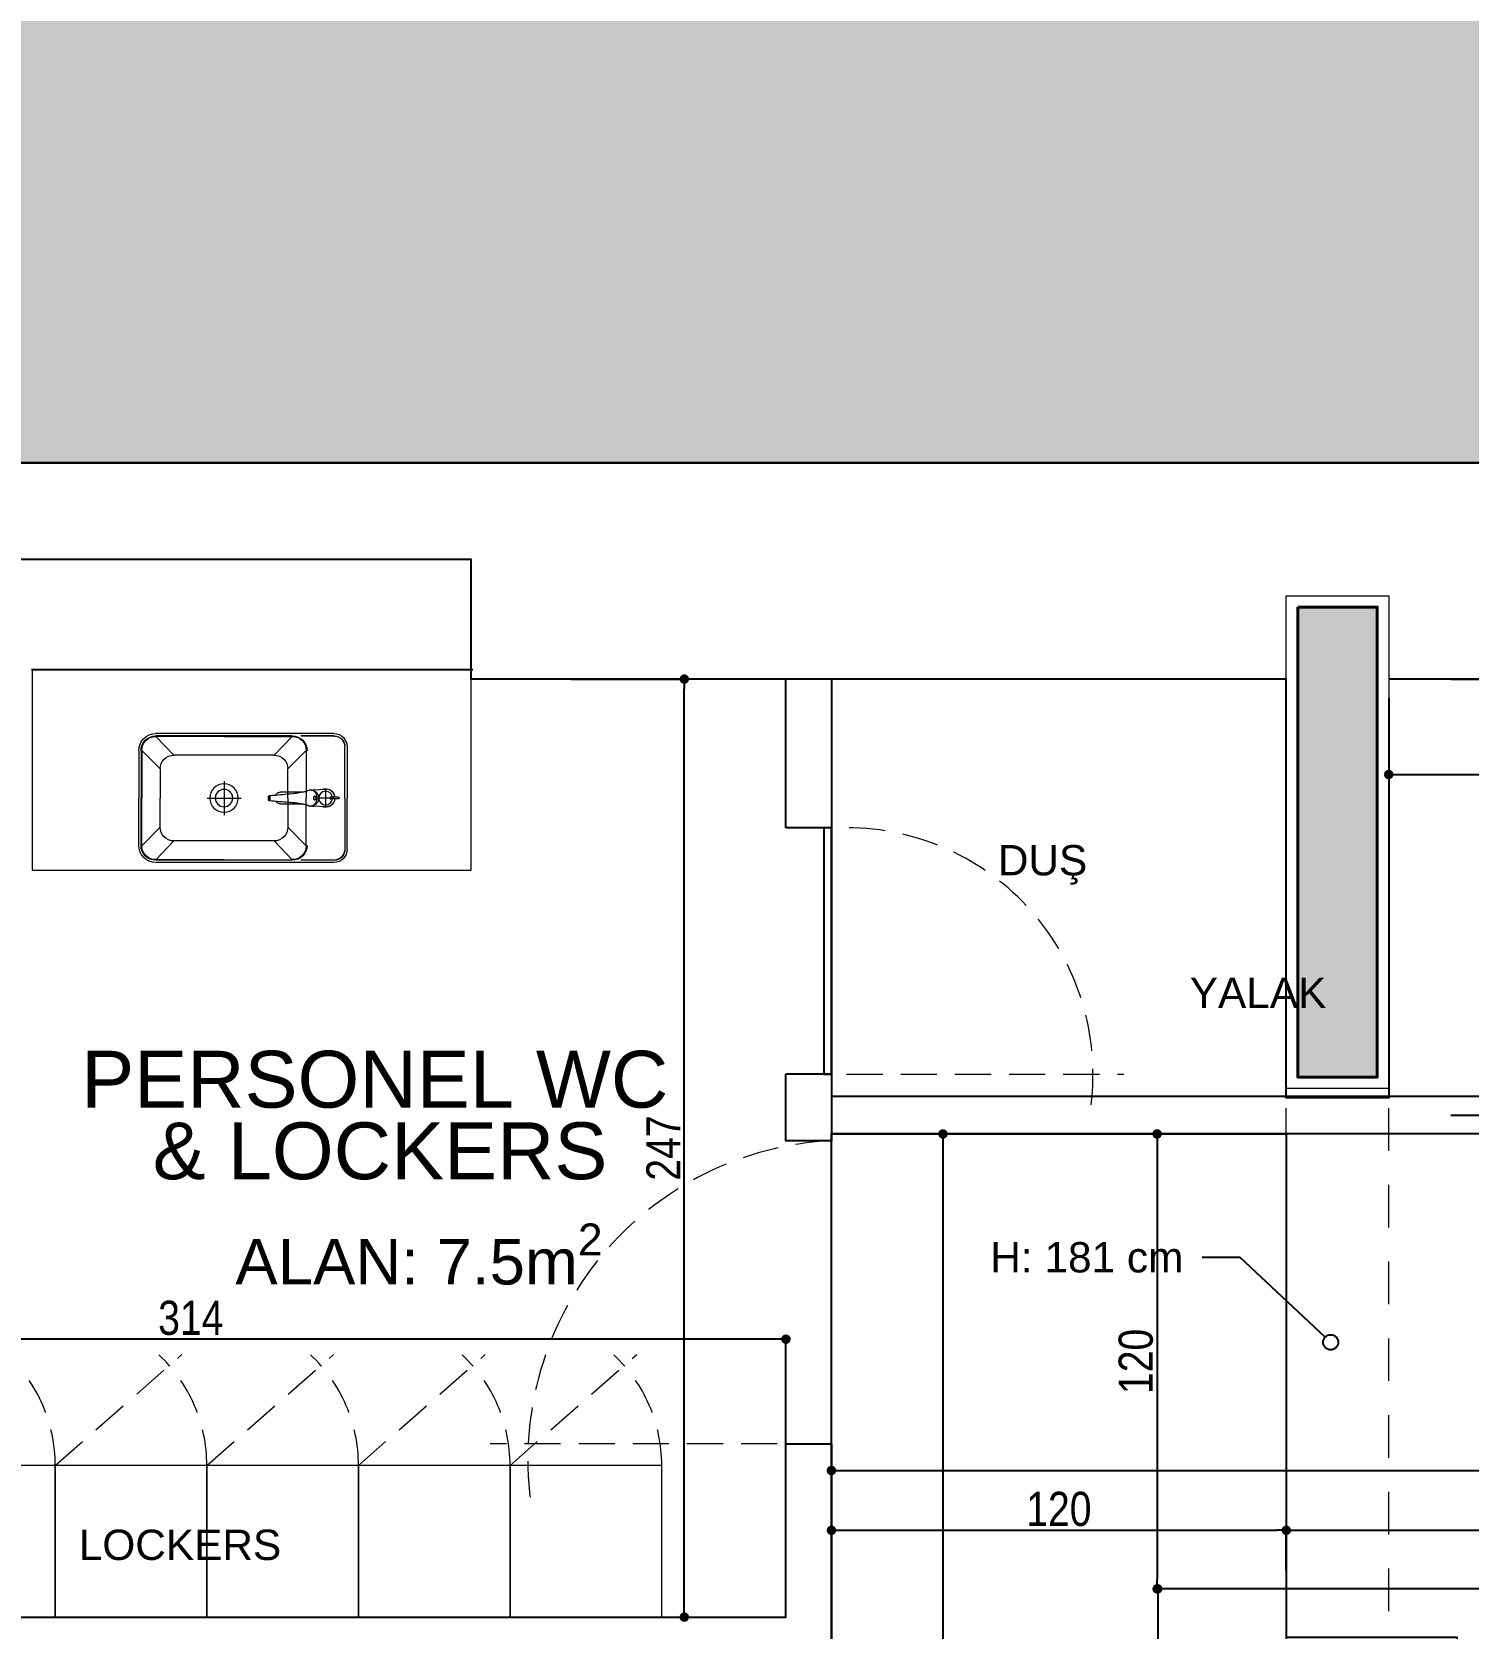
# Model space of a CAD drawing. Header units: millimetres. Extents: x 863 to 22635, y -482 to 12118.
# Drawn here: x 19975.1 to 20354, y 3956.3 to 4377.4 of the extents above; entities that cross this region are included whole.
import ezdxf
from ezdxf import colors
from ezdxf.entities.mleader import LeaderData, LeaderLine
from ezdxf.math import Vec2, Vec3

# ---------------------------------------------------------------- set-up
doc = ezdxf.new("R2010")
doc.units = ezdxf.units.MM
doc.header["$PDMODE"] = 35
doc.linetypes.add('DASHED2', pattern=[9.525, 6.35, -3.175])
doc.linetypes.add('JIS_02_0.7', pattern=[1.35, 0.75, -0.6])
for name, color, linetype, lineweight in [('ABOVE_0G', 235, 'JIS_02_0.7', 9), ('SANITARY', 144, 'Continuous', 20), ('tefris', 62, 'Continuous', 20), ('yazi', 150, 'Continuous', 18)]:
    doc.layers.add(name, color=color, linetype=linetype, lineweight=lineweight)
for name, color, linetype in [('DIM_0G', 20, 'Continuous'), ('Existing WALL_0G', 65, 'Continuous'), ('HATCH_0G', 251, 'Continuous'), ('WALL_0G', 151, 'Continuous')]:
    doc.layers.add(name, color=color, linetype=linetype)
doc.styles.add('0G', font='ARIALN.TTF')
doc.styles.get("Standard").update_dxf_attribs({"font": 'arial.ttf'})
doc.dimstyles.new('0G_1_50', dxfattribs={"dimtxt": 9, "dimasz": 2.5, "dimexe": 1, "dimexo": 5, "dimgap": 1, "dimtad": 1, "dimdec": 0, "dimzin": 9, "dimtxsty": '0G', "dimblk": 'DOT', "dimcen": 2, "dimclrd": 256, "dimclre": 256, "dimclrt": 256, "dimadec": 1, "dimazin": 2, "dimtfac": 1, "dimtdec": 0, "dimtix": 1, "dimtmove": 2, "dimatfit": 3, "dimldrblk": 'ARCHTICK', "dimfxl": 50, "dimfxlon": 1, "dimarcsym": 0})

# ---------------------------------------------------------------- blocks, each defined once
blk = doc.blocks.new('210811_MUSLUK')
at = {"layer": 'SANITARY', "color": 0, "linetype": 'Continuous'}
for p, q in [((21.9, 184.6), (21.9, 164)), ((21.9, 184.6), (21.9, 184.6)), ((26.9, 184.6), (26.9, 164)), ((1, 150.2), (2.8, 120.6)), ((45.9, 120.6), (47.7, 150.2)), ((2.8, 120.6), (2.8, 120.6)), ((3, 117.9), (2.9, 120)), ((2.9, 119.4), (3, 118.4)), ((3, 117.7), (3, 117.9)), ((3, 117.9), (3.3, 113.2)), ((3, 117.7), (3, 117.7)), ((8.9, 31.4), (8.9, 85.8)), ((8.9, 85.8), (8.9, 85.8)), ((19.8, 123), (19.8, 122.6)), ((29.2, 123), (29.2, 122.5)), ((39.9, 85.8), (39.9, 85.8)), ((39.9, 85.8), (39.9, 31.4)), ((45.4, 113.4), (45.7, 117.9)), ((45.7, 117.9), (45.8, 120)), ((45.7, 117.7), (45.7, 118)), ((45.7, 117.7), (45.7, 117.8)), ((45.7, 117.7), (45.7, 117.7)), ((45.8, 118.3), (45.8, 119.4)), ((45.9, 120.6), (45.9, 120.6)), ((11.3, 70), (11.3, 70)), ((11.3, 70), (11.4, 69.9)), ((11.3, 70), (11.4, 69.9)), ((37.1, 69.9), (37.1, 69.9)), ((37.1, 69.8), (37.1, 69.9)), ((37.1, 69.8), (37.1, 69.9)), ((8.9, 31.4), (8.9, 31.4)), ((16.9, 2.8), (17, 2.5)), ((17, 2.5), (17, 2.4)), ((17, 2.5), (17, 2.4)), ((17, 2.4), (17, 2.4)), ((23.9, 0), (23.9, 0)), ((30.9, 2.4), (30.9, 2.8)), ((30.9, 2.4), (30.9, 2.4)), ((30.9, 2.4), (30.9, 2.4)), ((30.9, 2.4), (30.9, 2.4)), ((39.9, 31.4), (39.9, 31.4))]:
    blk.add_line(p, q, dxfattribs=at)
for centre, radius, start, end in [((24.4, 151.2), 24.5, 100.2796, 200.8682), ((24.4, 151.2), 24.5, 339.1318, 79.7204), ((24.4, 151.1), 24.5, 192.1718, 200.6943), ((24.4, 151.1), 24.5, 339.3057, 347.8282), ((51.5, 123.3), 48.8, 183.1538, 183.3429), ((83.3, 125.1), 80.6, 183.3497, 183.6101), ((-103.7, 112.9), 106.8, 3.7925, 3.9823), ((131.2, 126.3), 128.5, 183.5212, 183.7942), ((30.6, 114.7), 27.9, 206.294, 206.5259), ((32.2, 115.5), 29.6, 206.5269, 207.109), ((-17.5, 85.8), 26.4, 359.9946, 1.0762), ((21.7, 122.7), 2.45, 179.6355, 185.4375), ((23, 123.6), 2.99, 216.2562, 219.1358), ((23.1, 123.7), 3.14, 219.125, 222.0859), ((23.3, 123.8), 3.37, 222.092, 227.9032), ((23.3, 123.4), 3.83, 227.5559, 228.4408), ((25.7, 123.9), 3.43, 311.5342, 317.1498), ((25.9, 123.7), 3.17, 317.2146, 320.2773), ((25.6, 123.3), 3.8, 311.3663, 311.9467), ((26, 123.6), 3.01, 320.2898, 323.5202), ((27.3, 122.6), 2.45, 353.9794, 359.6794), ((37.7, 86), 2.22, 328.0863, 332.2532), ((66.9, 85.8), 27.1, 178.1191, 180.0107), ((17.1, 115.3), 29.2, 332.6801, 332.868), ((-76.7, 125.9), 122.7, 356.3144, 356.4765), ((-68.1, 127.2), 114.2, 356.3768, 356.633), ((152.4, 112.9), 106.8, 176.0177, 176.2075), ((200.5, 110), 154.9, 176.3316, 176.5468), ((-2.5, 123.3), 48.5, 356.6928, 356.8101), ((17.9, 2.5), 0.92, 184.8737, 187.056), ((30, 2.5), 0.92, 352.4774, 354.6116)]:
    blk.add_arc(centre, radius, start, end, dxfattribs=at)
for points, knots in [([(21.8, 175.6), (20.3, 175.4), (17.4, 174.8), (13.2, 173), (9.4, 170.4), (6.3, 167.2), (3.8, 163.4), (2, 159.2), (1, 154.7), (0.9, 151.7), (1, 150.2)], [0, 0, 0, 0, 0.125011, 0.249992, 0.374984, 0.49998, 0.624981, 0.749985, 0.874992, 1, 1, 1, 1]), ([(24.4, 186.8), (24, 186.8), (23.4, 186.8), (22.6, 186.3), (22, 185.6), (21.9, 184.9), (21.9, 184.6)], [0, 0, 0, 0, 0.25102, 0.499405, 0.749284, 1, 1, 1, 1]), ([(26.9, 184.6), (26.9, 184.9), (26.7, 185.6), (26.1, 186.3), (25.3, 186.8), (24.7, 186.8), (24.4, 186.8)], [0, 0, 0, 0, 0.250703, 0.500805, 0.749132, 1, 1, 1, 1]), ([(26.9, 175.6), (28.4, 175.4), (31.3, 174.8), (35.5, 173), (39.3, 170.4), (42.5, 167.2), (45, 163.4), (46.7, 159.2), (47.7, 154.7), (47.8, 151.7), (47.7, 150.2)], [0, 0, 0, 0, 0.125011, 0.249992, 0.374984, 0.49998, 0.624981, 0.749985, 0.874992, 1, 1, 1, 1]), ([(3.2, 113), (3.4, 114.1), (3.9, 116.2), (5.3, 119.2), (7.4, 122), (10, 124.4), (13.1, 126.5), (17.9, 128.5), (21.9, 129.2), (24.5, 129.1)], [0, 0, 0, 0, 0.110963, 0.224696, 0.342509, 0.465186, 0.593055, 0.725751, 1, 1, 1, 1]), ([(24.4, 133.2), (23, 133.2), (20.3, 132.9), (16.5, 131.8), (12.9, 130), (9.7, 127.6), (7.1, 124.6), (5.1, 121.2), (3.8, 117.5), (3.4, 114.9), (3.4, 113.6)], [0, 0, 0, 0, 0.126741, 0.253224, 0.379232, 0.50461, 0.629293, 0.753318, 0.876817, 1, 1, 1, 1]), ([(21.6, 164.4), (21.6, 164.4), (21.6, 164.5), (21.6, 164.6), (21.7, 164.7)], [0, 0, 0, 0, 0.234648, 1, 1, 1, 1]), ([(24.4, 163.4), (23.9, 163.4), (23.2, 163.5), (22.4, 163.7), (22, 163.9), (21.8, 164), (21.6, 164.2), (21.6, 164.3), (21.6, 164.4)], [0, 0, 0, 0, 0.419557, 0.69922, 0.797879, 0.876743, 0.941635, 1, 1, 1, 1]), ([(21.7, 164.7), (21.7, 164.7), (21.7, 164.7), (21.8, 164.8), (21.8, 164.9)], [0, 0, 0, 0, 0.228755, 1, 1, 1, 1]), ([(27.1, 164.4), (27.1, 164.3), (27.1, 164.2), (27, 164), (26.8, 163.9), (26.3, 163.7), (25.5, 163.5), (24.8, 163.4), (24.4, 163.4)], [0, 0, 0, 0, 0.058359, 0.123248, 0.20211, 0.300759, 0.580424, 1, 1, 1, 1]), ([(45.3, 114), (45.3, 115.2), (44.9, 117.8), (43.5, 121.5), (41.5, 124.8), (38.9, 127.7), (35.7, 130.1), (32.2, 131.9), (28.3, 132.9), (25.7, 133.2), (24.4, 133.2)], [0, 0, 0, 0, 0.123179, 0.246688, 0.37073, 0.495426, 0.620809, 0.746811, 0.87328, 1, 1, 1, 1]), ([(24.5, 129.1), (27.2, 129.1), (31.1, 128.5), (35.9, 126.3), (39, 124.3), (41.6, 121.8), (43.6, 119), (45, 116), (45.5, 113.9), (45.6, 112.8)], [0, 0, 0, 0, 0.274337, 0.407026, 0.534866, 0.657507, 0.77529, 0.889013, 1, 1, 1, 1]), ([(26.9, 164.9), (26.9, 164.8), (27, 164.8), (27, 164.7), (27, 164.7)], [0, 0, 0, 0, 0.271418, 1, 1, 1, 1]), ([(27, 164.7), (27, 164.6), (27.1, 164.6), (27.1, 164.5), (27.1, 164.4)], [0, 0, 0, 0, 0.273475, 1, 1, 1, 1]), ([(2.8, 120.3), (2.8, 120.3), (2.8, 120.4), (2.8, 120.5), (2.8, 120.6)], [0, 0, 0, 0, 0.285966, 1, 1, 1, 1]), ([(2.9, 120.1), (2.9, 120), (2.9, 119.8), (2.9, 119.6), (2.9, 119.4)], [0, 0, 0, 0, 0.260942, 1, 1, 1, 1]), ([(3.2, 110.7), (3.2, 110.9), (3.1, 111.7), (3.2, 112.5), (3.2, 113)], [0, 0, 0, 0, 0.263912, 1, 1, 1, 1]), ([(4.2, 105.7), (4.1, 106.1), (3.5, 107.8), (3.3, 109.5), (3.2, 110.7)], [0, 0, 0, 0, 0.253084, 1, 1, 1, 1]), ([(4.2, 105.7), (4.3, 105.4), (4.7, 104.3), (5.2, 103.2), (5.6, 102.4)], [0, 0, 0, 0, 0.255806, 1, 1, 1, 1]), ([(5.7, 102.3), (5.7, 102.3), (5.7, 102.3), (5.7, 102.2), (5.8, 102.1), (5.9, 101.7), (6, 101.2), (6.1, 100.7), (6.3, 100), (6.5, 99.3), (6.7, 98.1), (7, 96.6), (7.4, 94.7), (7.8, 92.5), (8.2, 90.3), (8.6, 87.9), (9.1, 84.6), (9.8, 80.4), (10.6, 75.3), (11.1, 71.8), (11.3, 70)], [0, 0, 0, 0, 0.000523, 0.001518, 0.007621, 0.018526, 0.033449, 0.051667, 0.072629, 0.095941, 0.121267, 0.176992, 0.23847, 0.304654, 0.374615, 0.447577, 0.522881, 0.678398, 0.838052, 1, 1, 1, 1]), ([(8.9, 85.8), (8.9, 85.7), (8.9, 85.4), (9, 85.2), (9.1, 85)], [0, 0, 0, 0, 0.240605, 1, 1, 1, 1]), ([(24.5, 126.6), (23.8, 126.6), (22.5, 126.4), (21, 125.6), (20.1, 124.8), (19.6, 124.1), (19.3, 123.4), (19.2, 122.9), (19.2, 122.7)], [0, 0, 0, 0, 0.284007, 0.551581, 0.675521, 0.79126, 0.898908, 1, 1, 1, 1]), ([(19.2, 122.4), (19.3, 122.2), (19.4, 121.8), (19.7, 121.1), (20.2, 120.6), (20.6, 120.4)], [0, 0, 0, 0, 0.236847, 0.478063, 1, 1, 1, 1]), ([(19.8, 123), (19.8, 123.1), (19.8, 123.4), (19.9, 123.7), (20, 124), (20.2, 124.5), (20.6, 125), (21.2, 125.5), (21.9, 125.9), (22.7, 126.2), (23.6, 126.4), (24.2, 126.4), (24.5, 126.4)], [0, 0, 0, 0, 0.053814, 0.107965, 0.162788, 0.218582, 0.333917, 0.455649, 0.584185, 0.718872, 0.858186, 1, 1, 1, 1]), ([(19.8, 122.6), (19.8, 122.4), (19.8, 122), (20, 121.5), (20.3, 121), (20.6, 120.7), (20.8, 120.5)], [0, 0, 0, 0, 0.235858, 0.477996, 0.731587, 1, 1, 1, 1]), ([(24.5, 126.3), (24.1, 126.3), (23.6, 126.3), (22.8, 126.1), (22.2, 125.9), (21.6, 125.6), (21, 125.2), (20.7, 124.9), (20.5, 124.5), (20.3, 124.1), (20.1, 123.8), (20.1, 123.4), (20.1, 123), (20.2, 122.6), (20.3, 122.2), (20.5, 121.9), (20.6, 121.8)], [0, 0, 0, 0, 0.15003, 0.223575, 0.295353, 0.431669, 0.495848, 0.557184, 0.61582, 0.672106, 0.726601, 0.780038, 0.833269, 0.887166, 0.942527, 1, 1, 1, 1]), ([(22.3, 119.6), (22.1, 119.7), (21.6, 119.9), (21, 120.1), (20.6, 120.4)], [0, 0, 0, 0, 0.264579, 1, 1, 1, 1]), ([(20.8, 120.5), (21, 120.3), (21.5, 120), (22, 119.7), (22.3, 119.6)], [0, 0, 0, 0, 0.484042, 1, 1, 1, 1]), ([(21, 121.3), (21.2, 121.1), (21.7, 120.8), (22.6, 120.4), (23.5, 120.2), (24.2, 120.1), (24.5, 120.1)], [0, 0, 0, 0, 0.229784, 0.476027, 0.734711, 1, 1, 1, 1]), ([(24.5, 119.4), (24.3, 119.4), (23.6, 119.4), (22.8, 119.5), (22.3, 119.6)], [0, 0, 0, 0, 0.255122, 1, 1, 1, 1]), ([(29.7, 122.6), (29.7, 122.9), (29.7, 123.4), (29.4, 124.1), (28.9, 124.8), (28, 125.6), (26.5, 126.3), (25.2, 126.5), (24.5, 126.6)], [0, 0, 0, 0, 0.10102, 0.208627, 0.324363, 0.44833, 0.715983, 1, 1, 1, 1]), ([(24.5, 126.4), (24.8, 126.4), (25.4, 126.4), (26.3, 126.2), (27.1, 125.9), (27.8, 125.4), (28.4, 124.9), (28.8, 124.4), (29, 124), (29.1, 123.6), (29.2, 123.3), (29.2, 123.1), (29.2, 123)], [0, 0, 0, 0, 0.14176, 0.281096, 0.415845, 0.544444, 0.666213, 0.78154, 0.837314, 0.892108, 0.946224, 1, 1, 1, 1]), ([(28.4, 121.8), (28.5, 121.9), (28.6, 122.1), (28.8, 122.5), (28.9, 122.9), (28.9, 123.3), (28.8, 123.7), (28.7, 124.1), (28.5, 124.5), (28.3, 124.8), (27.9, 125.2), (27.4, 125.6), (26.8, 125.9), (26.1, 126.1), (25.4, 126.3), (24.9, 126.3), (24.5, 126.3)], [0, 0, 0, 0, 0.057279, 0.11248, 0.166257, 0.219419, 0.272839, 0.327362, 0.383714, 0.442442, 0.503885, 0.56817, 0.704661, 0.776489, 0.85005, 1, 1, 1, 1]), ([(24.5, 120.1), (24.8, 120.1), (25.5, 120.2), (26.4, 120.4), (27.2, 120.8), (27.7, 121.1), (27.9, 121.3)], [0, 0, 0, 0, 0.265384, 0.524023, 0.770202, 1, 1, 1, 1]), ([(26.6, 119.6), (26.5, 119.6), (25.8, 119.4), (25, 119.4), (24.5, 119.4)], [0, 0, 0, 0, 0.243283, 1, 1, 1, 1]), ([(28.2, 120.5), (27.9, 120.3), (27.5, 120), (26.9, 119.7), (26.6, 119.6)], [0, 0, 0, 0, 0.483724, 1, 1, 1, 1]), ([(28.4, 120.3), (28.2, 120.3), (27.7, 119.9), (27.1, 119.7), (26.6, 119.6)], [0, 0, 0, 0, 0.235395, 1, 1, 1, 1]), ([(29.2, 122.5), (29.2, 122.3), (29.1, 122), (28.9, 121.4), (28.6, 120.9), (28.3, 120.6), (28.2, 120.5)], [0, 0, 0, 0, 0.235968, 0.478161, 0.731719, 1, 1, 1, 1]), ([(28.4, 120.3), (28.7, 120.6), (29.2, 121), (29.6, 121.8), (29.7, 122.2), (29.7, 122.4)], [0, 0, 0, 0, 0.521802, 0.763052, 1, 1, 1, 1]), ([(37.1, 69.9), (37.4, 71.6), (38, 75), (38.8, 80.1), (39.6, 85), (40.4, 89.6), (41.1, 93.3), (41.6, 96), (42, 97.8), (42.3, 99.4), (42.7, 100.7), (42.9, 101.6), (43, 102.1), (43.1, 102.2)], [0, 0, 0, 0, 0.158165, 0.314181, 0.466367, 0.611916, 0.746444, 0.807747, 0.863852, 0.913656, 0.955295, 0.985728, 1, 1, 1, 1]), ([(39.9, 85.8), (39.9, 85.7), (39.8, 85.4), (39.7, 85.2), (39.7, 85)], [0, 0, 0, 0, 0.24027, 1, 1, 1, 1]), ([(43, 102), (43.2, 102.3), (43.8, 103.5), (44.3, 104.7), (44.6, 105.6)], [0, 0, 0, 0, 0.229428, 1, 1, 1, 1]), ([(45.6, 110.5), (45.6, 110.1), (45.4, 108.5), (45, 106.8), (44.6, 105.6)], [0, 0, 0, 0, 0.247217, 1, 1, 1, 1]), ([(45.6, 112.8), (45.6, 112.6), (45.7, 111.9), (45.7, 111.1), (45.6, 110.5)], [0, 0, 0, 0, 0.235254, 1, 1, 1, 1]), ([(45.9, 120.3), (45.9, 120.3), (45.9, 120.4), (45.9, 120.5), (45.9, 120.6)], [0, 0, 0, 0, 0.285966, 1, 1, 1, 1]), ([(11.4, 69.9), (11.8, 64.4), (13.7, 42), (15.5, 19.6), (16.9, 2.8)], [0, 0, 0, 0, 0.249984, 1, 1, 1, 1]), ([(30.9, 2.8), (31.4, 8.4), (33.5, 30.7), (35.6, 53.1), (37.1, 69.8)], [0, 0, 0, 0, 0.250023, 1, 1, 1, 1]), ([(8.9, 31.4), (8.9, 30.3), (9.2, 28), (10.5, 24.8), (12.6, 22), (14.5, 20.4), (15.5, 19.8)], [0, 0, 0, 0, 0.241071, 0.486106, 0.73842, 1, 1, 1, 1]), ([(17.1, 2.7), (17, 2.7), (17, 2.6), (17, 2.5), (17, 2.5)], [0, 0, 0, 0, 0.268172, 1, 1, 1, 1]), ([(17, 2.4), (17, 2.3), (17, 2.1), (17.3, 1.6), (17.5, 1.4), (17.7, 1.2)], [0, 0, 0, 0, 0.267588, 0.521965, 1, 1, 1, 1]), ([(24, 4.2), (23.1, 4.2), (21.6, 4.1), (19.8, 3.9), (18.6, 3.6), (17.9, 3.3), (17.4, 3.1), (17.1, 2.8), (17.1, 2.7)], [0, 0, 0, 0, 0.337233, 0.635533, 0.759456, 0.862217, 0.9421, 1, 1, 1, 1]), ([(17.7, 1.2), (17.9, 1.1), (18.2, 0.9), (19.1, 0.6), (20.3, 0.3), (22, 0.1), (23.3, 0), (23.9, 0)], [0, 0, 0, 0, 0.091517, 0.190773, 0.42385, 0.699575, 1, 1, 1, 1]), ([(23.9, 3.1), (23.6, 3.1), (22.8, 3.1), (21.7, 3), (20.7, 2.9), (19.8, 2.7), (19.1, 2.5), (18.7, 2.3), (18.3, 2.1), (18, 1.8), (18, 1.6)], [0, 0, 0, 0, 0.181888, 0.357414, 0.520345, 0.665212, 0.787309, 0.83882, 0.883645, 1, 1, 1, 1]), ([(18, 1.6), (18, 1.3), (18.3, 1.1), (18.7, 0.9), (19.1, 0.7), (19.8, 0.5), (20.7, 0.3), (21.7, 0.1), (22.8, 0.1), (23.5, 0), (23.9, 0)], [0, 0, 0, 0, 0.116032, 0.160777, 0.212231, 0.334281, 0.479178, 0.642203, 0.817883, 1, 1, 1, 1]), ([(29.9, 1.5), (29.9, 1.8), (29.6, 2.1), (29.2, 2.3), (28.8, 2.4), (28.1, 2.6), (27.2, 2.8), (26.2, 3), (25.1, 3), (24.3, 3.1), (23.9, 3.1)], [0, 0, 0, 0, 0.116054, 0.160794, 0.21223, 0.334245, 0.47911, 0.642133, 0.817839, 1, 1, 1, 1]), ([(23.9, 0), (24.3, 0), (25.1, 0), (26.2, 0.1), (27.2, 0.3), (28.1, 0.4), (28.7, 0.6), (29.2, 0.8), (29.6, 1), (29.9, 1.3), (29.9, 1.5)], [0, 0, 0, 0, 0.181844, 0.357343, 0.520275, 0.665174, 0.787307, 0.838836, 0.883667, 1, 1, 1, 1]), ([(23.9, 0), (24.6, 0), (25.8, 0), (27.5, 0.2), (28.8, 0.5), (29.6, 0.9), (30, 1.1), (30.2, 1.2)], [0, 0, 0, 0, 0.300344, 0.576089, 0.809205, 0.908518, 1, 1, 1, 1]), ([(30.8, 2.6), (30.8, 2.8), (30.5, 3), (30, 3.3), (29.3, 3.5), (28.1, 3.8), (26.3, 4.1), (24.8, 4.2), (24, 4.2)], [0, 0, 0, 0, 0.057612, 0.137207, 0.239778, 0.363633, 0.66214, 1, 1, 1, 1]), ([(30.2, 1.2), (30.3, 1.3), (30.6, 1.6), (30.8, 2), (30.9, 2.2), (30.9, 2.4)], [0, 0, 0, 0, 0.47791, 0.73253, 1, 1, 1, 1]), ([(30.9, 2.4), (30.9, 2.4), (30.9, 2.5), (30.9, 2.6), (30.8, 2.6)], [0, 0, 0, 0, 0.238677, 1, 1, 1, 1]), ([(32.5, 19.3), (33.6, 20), (35.7, 21.5), (38, 24.4), (39.5, 27.8), (39.9, 30.2), (39.9, 31.4)], [0, 0, 0, 0, 0.262549, 0.515171, 0.75979, 1, 1, 1, 1])]:
    blk.add_open_spline(points, degree=3, knots=knots, dxfattribs=at)
blk = doc.blocks.new('210826_lavabo-personel')
at = {"layer": 'SANITARY', "color": 0}
for p, q in [((-16.83, 24.72), (-21.69, 29.58)), ((-13.23, 28.32), (-18.01, 33.26)), ((13.23, 28.32), (18.01, 33.26)), ((16.83, 24.72), (21.69, 29.58)), ((29.03, 33.36), (20.31, 33.36)), ((31.87, 17), (31.87, 30.52)), ((32.5, 30.5), (32.5, 17)), ((0, 12.52), (0, 21.48)), ((-4.48, 17), (4.48, 17)), ((28.95, 17), (24.61, 17)), ((26.78, 14.83), (26.78, 19.17)), ((31.87, 17), (31.87, 3.48)), ((32.5, 3.5), (32.5, 17)), ((-16.83, 9.28), (-21.69, 4.42)), ((16.83, 9.28), (21.69, 4.42)), ((-13.23, 5.68), (-18.01, 0.74)), ((13.23, 5.68), (18.01, 0.74)), ((29.03, 0.64), (20.31, 0.64))]:
    blk.add_line(p, q, dxfattribs=at)
for points in [[(18, 34), (-18, 34)], [(29, 34), (18, 34)], [(-22.5, 29.5), (-22.5, 17)], [(-21.9, 29.5), (-21.9, 17)], [(-21.69, 29.58), (-21.69, 17)], [(0, 33.26), (-18.01, 33.26)], [(18, 33.4), (-18, 33.4)], [(0, 33.26), (18.01, 33.26)], [(29, 33.4), (20.24, 33.4)], [(21.69, 29.58), (21.69, 17)], [(31.9, 17), (31.9, 30.5)], [(13.23, 28.32), (-13.23, 28.32)], [(32.5, 27.21), (32.5, 27.18)], [(-16.83, 24.72), (-16.83, 17)], [(16.83, 17), (16.83, 24.72)], [(-22.5, 4.5), (-22.5, 17)], [(-21.9, 4.5), (-21.9, 17)], [(-21.69, 4.42), (-21.69, 17)], [(-16.83, 9.28), (-16.83, 17)], [(16.83, 17), (16.83, 9.28)], [(21.69, 4.42), (21.69, 17)], [(31.9, 17), (31.9, 3.5)], [(13.23, 5.68), (-13.23, 5.68)], [(32.5, 6.79), (32.5, 6.82)], [(0, 0.74), (-18.01, 0.74)], [(18, 0.6), (-18, 0.6)], [(18, 0), (-18, 0)], [(0, 0.74), (18.01, 0.74)], [(29, 0), (18, 0)], [(29, 0.6), (20.24, 0.6)]]:
    blk.add_lwpolyline(points, dxfattribs=at)
for centre, radius in [((0, 17), 3.75), ((0, 17), 2.3), ((26.78, 17), 1.8)]:
    blk.add_circle(centre, radius, dxfattribs=at)
for centre, radius, start, end in [((-18, 29.5), 4.5, 90, 180), ((29, 30.5), 3.5, 0, 90), ((-18, 29.5), 3.9, 90, 180), ((-18.01, 29.58), 3.67, 90, 180), ((18, 29.5), 3.9, 0, 90), ((18.01, 29.58), 3.67, 0, 90), ((29, 30.5), 2.9, 0, 90), ((29.03, 30.52), 2.84, 0, 90), ((-13.23, 24.72), 3.6, 90, 180), ((13.23, 24.72), 3.6, 0, 90), ((-13.23, 9.28), 3.6, 180, 270), ((13.23, 9.28), 3.6, 270, 0), ((-18, 4.5), 4.5, 180, 270), ((-18, 4.5), 3.9, 180, 270), ((-18.01, 4.42), 3.67, 180, 270), ((18, 4.5), 3.9, 270, 0), ((18.01, 4.42), 3.67, 270, 0), ((29, 3.5), 3.5, 270, 0), ((29, 3.5), 2.9, 270, 0), ((29.03, 3.48), 2.84, 270, 0)]:
    blk.add_arc(centre, radius, start, end, dxfattribs=at)
at = {"layer": 'SANITARY', "color": 0, "extrusion": (0, 0, -1), "xscale": -0.09969119183355027, "yscale": 0.09969119183355027, "zscale": -0.09969119183355027, "rotation": 90}
blk.add_blockref('210811_MUSLUK', (-11.71, 19.43), dxfattribs=at)
blk = doc.blocks.new('_DotBlank')
at = {"color": 0, "linetype": 'ByBlock', "lineweight": -2}
blk.add_line((-0.5, 0), (-1, 0), dxfattribs=at)
blk.add_circle((0, 0), 0.5, dxfattribs=at)
blk = doc.blocks.new('_Dot')
at = {"color": 0, "linetype": 'ByBlock', "lineweight": -2}
blk.add_line((-0.5, 0), (-1, 0), dxfattribs=at)
at = {"color": 0, "linetype": 'ByBlock', "const_width": 0.5}
blk.add_lwpolyline([(-0.25, 0, 1), (0.25, 0, 1)], format="xyb", close=True, dxfattribs=at)
blk = doc.blocks.new('*D959')
at = {"layer": 'Defpoints', "color": 0, "transparency": 16777216}
for p in [(20333.04, 4206.66), (20805.04, 4206.66), (20805.04, 4181.47)]:
    blk.add_point(p, dxfattribs=at)
at = {"layer": 'DIM_0G', "lineweight": -2, "transparency": 16777216}
for p, q in [((20333.04, 4201.66), (20333.04, 4180.47)), ((20805.04, 4201.66), (20805.04, 4180.47)), ((20335.54, 4181.47), (20802.54, 4181.47))]:
    blk.add_line(p, q, dxfattribs=at)
at = {"layer": 'DIM_0G', "lineweight": -2, "transparency": 16777216, "xscale": 2.5, "yscale": 2.5, "zscale": 2.5, "rotation": 180}
blk.add_blockref('_Dot', (20333.04, 4181.47), dxfattribs=at)
at = {"layer": 'DIM_0G', "lineweight": -2, "transparency": 16777216, "xscale": 2.5, "yscale": 2.5, "zscale": 2.5}
blk.add_blockref('_Dot', (20805.04, 4181.47), dxfattribs=at)
at = {"layer": 'DIM_0G', "transparency": 16777216, "insert": (20569.04, 4186.99), "char_height": 9, "attachment_point": 5, "style": '0G'}
blk.add_mtext('472', dxfattribs=at)
blk = doc.blocks.new('_ArchTick')
at = {"color": 0, "linetype": 'ByBlock', "const_width": 0.15}
blk.add_lwpolyline([(-0.5, -0.5), (0.5, 0.5)], dxfattribs=at)
blk = doc.blocks.new('*D960')
at = {"layer": 'Defpoints', "color": 0, "transparency": 16777216}
for p in [(20333.04, 4206.66), (20333.04, 4091.66), (20399.4, 4091.66)]:
    blk.add_point(p, dxfattribs=at)
at = {"layer": 'DIM_0G', "lineweight": -2, "transparency": 16777216}
for p, q in [((20349.4, 4206.66), (20400.4, 4206.66)), ((20399.4, 4204.16), (20399.4, 4094.16)), ((20349.4, 4091.66), (20400.4, 4091.66))]:
    blk.add_line(p, q, dxfattribs=at)
at = {"layer": 'DIM_0G', "lineweight": -2, "transparency": 16777216, "xscale": 2.5, "yscale": 2.5, "zscale": 2.5}
for p, rotation in [((20399.4, 4206.66), 90), ((20399.4, 4091.66), 270)]:
    blk.add_blockref('_Dot', p, dxfattribs=dict(at, rotation=rotation))
at = {"layer": 'DIM_0G', "transparency": 16777216, "insert": (20393.8, 4149.16), "char_height": 9, "attachment_point": 5, "rotation": 90, "style": '0G'}
blk.add_mtext('115', dxfattribs=at)
blk = doc.blocks.new('*D961')
at = {"layer": 'Defpoints', "color": 0, "transparency": 16777216}
for p in [(20320.53, 4086.66), (20271.96, 3966.66), (20320.53, 3966.66)]:
    blk.add_point(p, dxfattribs=at)
at = {"layer": 'DIM_0G', "lineweight": -2, "transparency": 16777216}
for p, q in [((20315.53, 4086.66), (20270.96, 4086.66)), ((20271.96, 4084.16), (20271.96, 3969.16)), ((20315.53, 3966.66), (20270.96, 3966.66))]:
    blk.add_line(p, q, dxfattribs=at)
at = {"layer": 'DIM_0G', "lineweight": -2, "transparency": 16777216, "xscale": 2.5, "yscale": 2.5, "zscale": 2.5}
for p, rotation in [((20271.96, 4086.66), 90), ((20271.96, 3966.66), 270)]:
    blk.add_blockref('_Dot', p, dxfattribs=dict(at, rotation=rotation))
at = {"layer": 'DIM_0G', "transparency": 16777216, "insert": (20266.37, 4026.66), "char_height": 9, "attachment_point": 5, "rotation": 90, "style": '0G'}
blk.add_mtext('120', dxfattribs=at)
blk = doc.blocks.new('*D987')
at = {"layer": 'Defpoints', "color": 0, "transparency": 16777216}
for p in [(19860.04, 4032.51), (19860.04, 3959.21), (20174.04, 3959.21)]:
    blk.add_point(p, dxfattribs=at)
at = {"layer": 'DIM_0G', "lineweight": -2, "transparency": 16777216}
for p, q in [((19860.04, 3982.51), (19860.04, 4033.51)), ((20171.54, 4032.51), (19862.54, 4032.51)), ((20174.04, 3982.51), (20174.04, 4033.51))]:
    blk.add_line(p, q, dxfattribs=at)
at = {"layer": 'DIM_0G', "lineweight": -2, "transparency": 16777216, "xscale": 2.5, "yscale": 2.5, "zscale": 2.5, "rotation": 180}
blk.add_blockref('_Dot', (19860.04, 4032.51), dxfattribs=at)
at = {"layer": 'DIM_0G', "lineweight": -2, "transparency": 16777216, "xscale": 2.5, "yscale": 2.5, "zscale": 2.5}
blk.add_blockref('_Dot', (20174.04, 4032.51), dxfattribs=at)
at = {"layer": 'DIM_0G', "transparency": 16777216, "insert": (20017.04, 4038.1), "char_height": 9, "attachment_point": 5, "style": '0G'}
blk.add_mtext('314', dxfattribs=at)
blk = doc.blocks.new('*D988')
at = {"layer": 'Defpoints', "color": 0, "transparency": 16777216}
for p in [(20112.37, 4206.66), (20147.23, 4206.66), (19955.33, 3959.21)]:
    blk.add_point(p, dxfattribs=at)
at = {"layer": 'DIM_0G', "lineweight": -2, "transparency": 16777216}
for p, q in [((20117.37, 4206.66), (20148.23, 4206.66)), ((20147.23, 3961.71), (20147.23, 4204.16)), ((20097.23, 3959.21), (20148.23, 3959.21))]:
    blk.add_line(p, q, dxfattribs=at)
at = {"layer": 'DIM_0G', "lineweight": -2, "transparency": 16777216, "xscale": 2.5, "yscale": 2.5, "zscale": 2.5}
for p, rotation in [((20147.23, 4206.66), 90), ((20147.23, 3959.21), 270)]:
    blk.add_blockref('_Dot', p, dxfattribs=dict(at, rotation=rotation))
at = {"layer": 'DIM_0G', "transparency": 16777216, "insert": (20141.72, 4082.93), "char_height": 9, "attachment_point": 5, "rotation": 90, "style": '0G'}
blk.add_mtext('247', dxfattribs=at)
blk = doc.blocks.new('*D989')
at = {"layer": 'Defpoints', "color": 0, "transparency": 16777216}
for p in [(20186.04, 4004.88), (20306.04, 3982.1), (20306.04, 3966.66)]:
    blk.add_point(p, dxfattribs=at)
at = {"layer": 'DIM_0G', "lineweight": -2, "transparency": 16777216}
for p, q in [((20186.04, 3999.88), (20186.04, 3981.1)), ((20188.54, 3982.1), (20303.54, 3982.1)), ((20306.04, 3971.66), (20306.04, 3983.1))]:
    blk.add_line(p, q, dxfattribs=at)
at = {"layer": 'DIM_0G', "lineweight": -2, "transparency": 16777216, "xscale": 2.5, "yscale": 2.5, "zscale": 2.5, "rotation": 180}
blk.add_blockref('_Dot', (20186.04, 3982.1), dxfattribs=at)
at = {"layer": 'DIM_0G', "lineweight": -2, "transparency": 16777216, "xscale": 2.5, "yscale": 2.5, "zscale": 2.5}
blk.add_blockref('_Dot', (20306.04, 3982.1), dxfattribs=at)
at = {"layer": 'DIM_0G', "transparency": 16777216, "insert": (20246.04, 3987.69), "char_height": 9, "attachment_point": 5, "style": '0G'}
blk.add_mtext('120', dxfattribs=at)
blk = doc.blocks.new('*D990')
at = {"layer": 'Defpoints', "color": 0, "transparency": 16777216}
for p in [(20306.04, 3966.66), (20272.11, 3520.44), (20306.04, 3520.44)]:
    blk.add_point(p, dxfattribs=at)
at = {"layer": 'DIM_0G', "lineweight": -2, "transparency": 16777216}
for p, q in [((20301.04, 3966.66), (20271.11, 3966.66)), ((20272.11, 3964.16), (20272.11, 3522.94)), ((20301.04, 3520.44), (20271.11, 3520.44))]:
    blk.add_line(p, q, dxfattribs=at)
at = {"layer": 'DIM_0G', "lineweight": -2, "transparency": 16777216, "xscale": 2.5, "yscale": 2.5, "zscale": 2.5}
for p, rotation in [((20272.11, 3966.66), 90), ((20272.11, 3520.44), 270)]:
    blk.add_blockref('_Dot', p, dxfattribs=dict(at, rotation=rotation))
at = {"layer": 'DIM_0G', "transparency": 16777216, "insert": (20266.52, 3743.55), "char_height": 9, "attachment_point": 5, "rotation": 90, "style": '0G'}
blk.add_mtext('446', dxfattribs=at)
blk = doc.blocks.new('*D991')
at = {"layer": 'Defpoints', "color": 0, "transparency": 16777216}
for p in [(20832.04, 3982.1), (20306.04, 3966.66), (20832.04, 3966.66)]:
    blk.add_point(p, dxfattribs=at)
at = {"layer": 'DIM_0G', "lineweight": -2, "transparency": 16777216}
for p, q in [((20306.04, 3971.66), (20306.04, 3983.1)), ((20308.54, 3982.1), (20829.54, 3982.1)), ((20832.04, 3971.66), (20832.04, 3983.1))]:
    blk.add_line(p, q, dxfattribs=at)
at = {"layer": 'DIM_0G', "lineweight": -2, "transparency": 16777216, "xscale": 2.5, "yscale": 2.5, "zscale": 2.5, "rotation": 180}
blk.add_blockref('_Dot', (20306.04, 3982.1), dxfattribs=at)
at = {"layer": 'DIM_0G', "lineweight": -2, "transparency": 16777216, "xscale": 2.5, "yscale": 2.5, "zscale": 2.5}
blk.add_blockref('_Dot', (20832.04, 3982.1), dxfattribs=at)
at = {"layer": 'DIM_0G', "transparency": 16777216, "insert": (20569.04, 3987.69), "char_height": 9, "attachment_point": 5, "style": '0G'}
blk.add_mtext('526', dxfattribs=at)
blk = doc.blocks.new('*D993')
at = {"layer": 'Defpoints', "color": 0, "transparency": 16777216}
for p in [(20186.04, 4086.66), (20186.04, 3520.44), (20215.47, 3520.44)]:
    blk.add_point(p, dxfattribs=at)
at = {"layer": 'DIM_0G', "lineweight": -2, "transparency": 16777216}
for p, q in [((20191.04, 4086.66), (20216.47, 4086.66)), ((20215.47, 4084.16), (20215.47, 3522.94)), ((20191.04, 3520.44), (20216.47, 3520.44))]:
    blk.add_line(p, q, dxfattribs=at)
at = {"layer": 'DIM_0G', "lineweight": -2, "transparency": 16777216, "xscale": 2.5, "yscale": 2.5, "zscale": 2.5}
for p, rotation in [((20215.47, 4086.66), 90), ((20215.47, 3520.44), 270)]:
    blk.add_blockref('_Dot', p, dxfattribs=dict(at, rotation=rotation))
at = {"layer": 'DIM_0G', "transparency": 16777216, "insert": (20209.88, 3803.55), "char_height": 9, "attachment_point": 5, "rotation": 90, "style": '0G'}
blk.add_mtext('566', dxfattribs=at)
blk = doc.blocks.new('*D996')
at = {"layer": 'Defpoints', "color": 0, "transparency": 16777216}
for p in [(21289.04, 4030.72), (20186.04, 4004.88), (21289.04, 3997.87)]:
    blk.add_point(p, dxfattribs=at)
at = {"layer": 'DIM_0G', "lineweight": -2, "transparency": 16777216}
for p, q in [((21289.04, 4025.72), (21289.04, 3996.87)), ((20186.04, 3999.88), (20186.04, 3996.87)), ((20188.54, 3997.87), (21286.54, 3997.87))]:
    blk.add_line(p, q, dxfattribs=at)
at = {"layer": 'DIM_0G', "lineweight": -2, "transparency": 16777216, "xscale": 2.5, "yscale": 2.5, "zscale": 2.5, "rotation": 180}
blk.add_blockref('_Dot', (20186.04, 3997.87), dxfattribs=at)
at = {"layer": 'DIM_0G', "lineweight": -2, "transparency": 16777216, "xscale": 2.5, "yscale": 2.5, "zscale": 2.5}
blk.add_blockref('_Dot', (21289.04, 3997.87), dxfattribs=at)
at = {"layer": 'DIM_0G', "transparency": 16777216, "insert": (20737.54, 4003.47), "char_height": 9, "attachment_point": 5, "style": '0G'}
blk.add_mtext('1103', dxfattribs=at)

msp = doc.modelspace()

# ---------------------------------------------------------------- hatches: boundary and pattern name
at = {"layer": 'HATCH_0G'}
h = msp.add_hatch(dxfattribs=at)
h.set_pattern_fill('DOTS', color=256, scale=100, angle=45)
h.set_pattern_definition([(45, (156564.5167, -4538.823), (-2.2097087, 6.62912607), [0, -6.25])])
h.paths.add_polyline_path([(19819.04, 4263.66), (19819.04, 4215.66), (19797.04, 4215.66), (19797.04, 4346.66), (19822.04, 4346.66), (19822.04, 5286.66), (21340.04, 5286.66), (21340.04, 4346.66), (21300.04, 4346.66), (21300.04, 4263.66)])
h.paths.add_polyline_path([(21035.9, 4886.65), (21185.89, 4886.65), (21185.89, 4971.47), (21035.9, 4971.47)], flags=24)
h.paths.add_polyline_path([(19952.72, 4741.83), (20190.87, 4741.83), (20190.87, 4963.19), (19952.72, 4963.19)], flags=24)
h = msp.add_hatch(color=256, dxfattribs=at)
h.dxf.hatch_style = 1
h.paths.add_polyline_path([(19844.04, 4229.66), (19819.04, 4229.66), (19819.04, 4097.66), (19844.04, 4097.66)])
h.paths.add_polyline_path([(20309.04, 4225.66), (20330.04, 4225.66), (20330.04, 4101.66), (20309.04, 4101.66)])
h.paths.add_polyline_path([(20829.04, 4224.66), (20808.04, 4224.85), (20808.04, 4101.75), (20829.04, 4101.57)])
h.paths.add_polyline_path([(21317.54, 4224.66), (21291.04, 4224.66), (21291.04, 4097.66), (21317.54, 4097.66)])
h.paths.add_polyline_path([(21317.54, 3751.66), (21291.04, 3751.66), (21291.04, 3651.66), (21317.54, 3651.66)])
h.paths.add_polyline_path([(21317.54, 3301.66), (21291.04, 3301.66), (21291.04, 3173.66), (21317.54, 3173.66)])
h.paths.add_polyline_path([(20829.04, 3301.66), (20808.04, 3301.66), (20808.04, 3173.66), (20829.04, 3173.66)])
h.paths.add_polyline_path([(20808.04, 3651.66), (20829.04, 3651.66), (20829.04, 3751.66), (20808.04, 3751.66)])
h.paths.add_polyline_path([(20309.04, 3651.66), (20330.04, 3651.66), (20330.04, 3751.66), (20309.04, 3751.66)])
h.paths.add_polyline_path([(20309.04, 3301.66), (20330.04, 3301.66), (20330.04, 3173.66), (20309.04, 3173.66)])
h.paths.add_polyline_path([(19844.04, 3301.66), (19819.04, 3301.66), (19819.04, 3173.66), (19844.04, 3173.66)])
h.paths.add_polyline_path([(19819.04, 3651.66), (19844.04, 3651.66), (19844.04, 3751.66), (19819.04, 3751.66)])

# ---------------------------------------------------------------- linework, layer by layer
at = {"color": 251, "linetype": 'DASHED2', "lineweight": 20, "ltscale": 1.5}
for p, q in [((20190.04, 4102.44), (20263.16, 4102.44)), ((19981.28, 3999.21), (20014.67, 4028.47)), ((20021.28, 3999.21), (20054.67, 4028.47)), ((20061.28, 3999.21), (20094.67, 4028.47)), ((20101.28, 3999.21), (20134.67, 4028.47)), ((20186.04, 4004.88), (20096.04, 4004.88))]:
    msp.add_line(p, q, dxfattribs=at)
for centre, radius, start, end in [((20190.04, 4102.44), 65, 352.8192, 90), ((20190.23, 4000.72), 84.27, 92.8547, 187.3877), ((19941.28, 3999.21), 40, 0, 46.9204), ((19981.28, 3999.21), 40, 0, 46.9204), ((20021.28, 3999.21), 40, 0, 46.9204), ((20061.28, 3999.21), 40, 0, 46.9204), ((20101.28, 3999.21), 40, 0, 46.9204)]:
    msp.add_arc(centre, radius, start, end, dxfattribs=at)
at = {"layer": 'ABOVE_0G', "linetype": 'Continuous', "ltscale": 15}
msp.add_lwpolyline([(20306.04, 4228.66), (20333.04, 4228.66), (20333.04, 4098.66), (20306.04, 4098.66)], close=True, dxfattribs=at)
at = {"layer": 'ABOVE_0G', "linetype": 'Continuous', "lineweight": 40, "ltscale": 15}
msp.add_lwpolyline([(20309.04, 4225.66), (20330.04, 4225.66), (20330.04, 4101.66), (20309.04, 4101.66)], close=True, dxfattribs=at)
at = {"layer": 'ABOVE_0G', "ltscale": 15}
for points in [[(20306.04, 3292.49), (20306.04, 4097.66)], [(20333.04, 3292.49), (20333.04, 4097.66)]]:
    msp.add_lwpolyline(points, dxfattribs=at)
at = {"layer": 'DIM_0G'}
msp.add_lwpolyline([(20091.47, 4209.08), (19975.04, 4209.08)], dxfattribs=at)
msp.add_lwpolyline([(20186.04, 4086.66), (20306.04, 4086.66), (20306.04, 3520.44), (20186.04, 3520.44)], close=True, dxfattribs=at)
at = {"layer": 'Existing WALL_0G'}
msp.add_lwpolyline([(19819.04, 4263.66), (19819.04, 4215.66), (19797.04, 4215.66), (19797.04, 4346.66), (19822.04, 4346.66), (19822.04, 5286.66), (21340.04, 5286.66), (21340.04, 4346.66), (21300.04, 4346.66), (21300.04, 4263.66)], close=True, dxfattribs=at)
for points in [[(21325.04, 3173.66), (19813.04, 3173.66), (19813.04, 3966.66), (19682.04, 3966.66), (19682.04, 4215.66), (19819.04, 4215.66), (19819.04, 4263.66), (21300.04, 4263.66)], [(20333.04, 4196.11), (20333.04, 4096.21), (20306.04, 4096.21), (20306.04, 4206.66), (20091.04, 4206.66), (20091.04, 4238.21), (19959.04, 4238.21), (19959.04, 4209.08), (19860.04, 4209.08), (19860.04, 4074.21), (19815.04, 4074.21), (19815.04, 4192.21), (19716.04, 4192.21), (19716.04, 4000.21), (19860.04, 4000.21), (19860.04, 3935.21)]]:
    msp.add_lwpolyline(points, dxfattribs=at)
at = {"layer": 'SANITARY'}
msp.add_lwpolyline([(20091.04, 4209.08), (19975.24, 4209.08), (19975.24, 4156.26), (20091.04, 4156.26)], close=True, dxfattribs=at)
at = {"layer": 'tefris', "linetype": 'Continuous', "ltscale": 10}
for points in [[(19941.28, 3999.21), (19941.28, 3959.21), (19981.28, 3959.21), (19981.28, 3999.21)], [(19981.28, 3999.21), (19981.28, 3959.21), (20021.28, 3959.21), (20021.28, 3999.21)], [(20021.28, 3999.21), (20021.28, 3959.21), (20061.28, 3959.21), (20061.28, 3999.21)], [(20061.28, 3999.21), (20061.28, 3959.21), (20101.28, 3959.21), (20101.28, 3999.21)], [(20101.28, 3999.21), (20101.28, 3959.21), (20141.28, 3959.21), (20141.28, 3999.21)]]:
    msp.add_lwpolyline(points, close=True, dxfattribs=at)
at = {"layer": 'WALL_0G'}
for points in [[(20186.04, 4206.66), (20186.04, 4084.88), (20186.04, 4084.88), (20186.04, 4084.88), (20186.04, 4084.88), (20186.04, 4084.88), (20174.04, 4084.88), (20174.04, 4085.05), (20174.04, 4102.44)], [(20174.04, 4167.44), (20174.04, 4206.66)], [(20805.04, 4206.66), (20333.04, 4206.66)], [(20185.04, 4167.44), (20174.04, 4167.44)], [(20186.04, 4102.44), (20174.04, 4102.44)], [(20186.04, 4096.66), (20693.54, 4096.66), (20693.54, 4086.66)], [(20693.54, 4086.66), (20186.04, 4086.66)], [(19847.04, 3959.21), (20174.04, 3959.21), (20174.04, 4004.88), (20186.04, 4004.88), (20186.04, 3959.21), (20186.04, 3876.5)], [(20614.89, 3661.44), (20363.81, 3661.44), (20363.81, 3953.89), (20373.81, 3953.89), (20373.81, 3966.66), (20306.04, 3966.66), (20306.04, 3953.89), (20351.04, 3953.89), (20351.04, 3648.66), (20614.89, 3648.66)]]:
    msp.add_lwpolyline(points, dxfattribs=at)
msp.add_lwpolyline([(20184.04, 4167.44), (20184.04, 4102.44), (20186.04, 4102.44), (20186.04, 4167.44)], close=True, dxfattribs=at)

# ---------------------------------------------------------------- block references
at = {"layer": 'SANITARY', "xscale": -1, "rotation": 180}
msp.add_blockref('210826_lavabo-personel', (20025.81, 4192.27), dxfattribs=at)

# ---------------------------------------------------------------- texts
at = {"layer": 'yazi', "linetype": 'Continuous'}
msp.add_text('LOCKERS', height=8, dxfattribs=at).set_placement((19987.49, 3974.28))
at = {"layer": 'yazi', "linetype": 'Continuous', "attachment_point": 6}
for s, insert, char_height in [('\\A1;DUŞ', (20253.53, 4157.64), 8), ('\\A1;PERSONEL WC', (20142.99, 4100.99), 15)]:
    msp.add_mtext(s, dxfattribs=dict(at, insert=insert, char_height=char_height))
for s, insert, char_height, width in [('\\A1;YALAK', (20316.6, 4123.91), 8, 154.8494), ('\\A1;  & LOCKERS', (20126.93, 4082.11), 15, 160.9416)]:
    msp.add_mtext(s, dxfattribs=dict(at, insert=insert, char_height=char_height, width=width))
at = {"layer": 'yazi', "linetype": 'Continuous', "insert": (20125.68, 4054.91), "char_height": 12, "attachment_point": 6}
msp.add_mtext_dynamic_manual_height_columns('\\A1;ALAN: 7.5m{\\H0.7x;\\S2^ ;}', width=287.937, gutter_width=250, heights=[0], dxfattribs=at)

# ---------------------------------------------------------------- dimensions: what is measured, and where the dimension line sits
at = {"layer": 'DIM_0G'}
for base, p1, p2, picture, middle in [((20147.23, 4206.66), (19955.33, 3959.21), (20112.37, 4206.66), '*D988', (20141.72, 4082.93)), ((20399.4, 4091.66), (20333.04, 4206.66), (20333.04, 4091.66), '*D960', (20393.8, 4149.16)), ((20215.47, 3520.44), (20186.04, 4086.66), (20186.04, 3520.44), '*D993', (20209.88, 3803.55)), ((20271.96, 3966.66), (20320.53, 4086.66), (20320.53, 3966.66), '*D961', (20266.37, 4026.66)), ((20272.11, 3520.44), (20306.04, 3966.66), (20306.04, 3520.44), '*D990', (20266.52, 3743.55))]:
    dim = msp.add_linear_dim(base=base, p1=p1, p2=p2, angle=90, dimstyle='0G_1_50', dxfattribs=at)
    dim.commit()
    dim.dimension.update_dxf_attribs({"geometry": picture, "text_midpoint": middle})
for base, p1, p2, picture, middle in [((20805.04, 4181.47), (20333.04, 4206.66), (20805.04, 4206.66), '*D959', (20569.04, 4186.99)), ((19860.04, 4032.51), (20174.04, 3959.21), (19860.04, 3959.21), '*D987', (20017.04, 4038.1)), ((21289.04, 3997.87), (20186.04, 4004.88), (21289.04, 4030.72), '*D996', (20737.54, 4003.47)), ((20306.04, 3982.1), (20186.04, 4004.88), (20306.04, 3966.66), '*D989', (20246.04, 3987.69)), ((20832.04, 3982.1), (20306.04, 3966.66), (20832.04, 3966.66), '*D991', (20569.04, 3987.69))]:
    dim = msp.add_linear_dim(base=base, p1=p1, p2=p2, dimstyle='0G_1_50', dxfattribs=at)
    dim.commit()
    dim.dimension.update_dxf_attribs({"geometry": picture, "text_midpoint": middle})

# ---------------------------------------------------------------- leaders
ml = msp.add_multileader_mtext('Standard', dxfattribs=at)
ml.set_content('H: 181 cm', color=256)
ml.set_leader_properties()
ml.set_arrow_properties(name='DOTBLANK')
ml.build(insert=Vec2(0, 0))
ml.multileader.update_dxf_attribs({"dogleg_length": 10})
ctx = ml.context
ctx.base_point, ctx.char_height, ctx.landing_gap_size, ctx.plane_origin = Vec3(20224.56, 4054.06), 8, 5, Vec3(20311.76, 4031.7)
ctx.text_align_type = 2
notes = []
notes.append((ctx, [(1, (1, 1, 0), (20293.88, 4054.06), (-1, 0), 10, [(0, [(20317.74, 4031.7)], 0, [])])]))
ctx.mtext.insert, ctx.mtext.alignment, ctx.mtext.flow_direction = Vec3(20278.88, 4058.13), 3, 5
for ctx, leaders in notes:
    for number, flags, end, landing, length, lines in leaders:
        leader = LeaderData()
        leader.index, (leader.has_last_leader_line, leader.has_dogleg_vector, leader.attachment_direction) = number, flags
        leader.last_leader_point, leader.dogleg_vector, leader.dogleg_length = Vec3(end), Vec3(landing), length
        for number, points, colour, breaks in lines:
            line = LeaderLine()
            line.index, line.vertices, line.color, line.breaks = number, Vec3.list(points), colors.encode_raw_color(colour), breaks
            leader.lines.append(line)
        ctx.leaders.append(leader)

doc.saveas('drawing.dxf')
